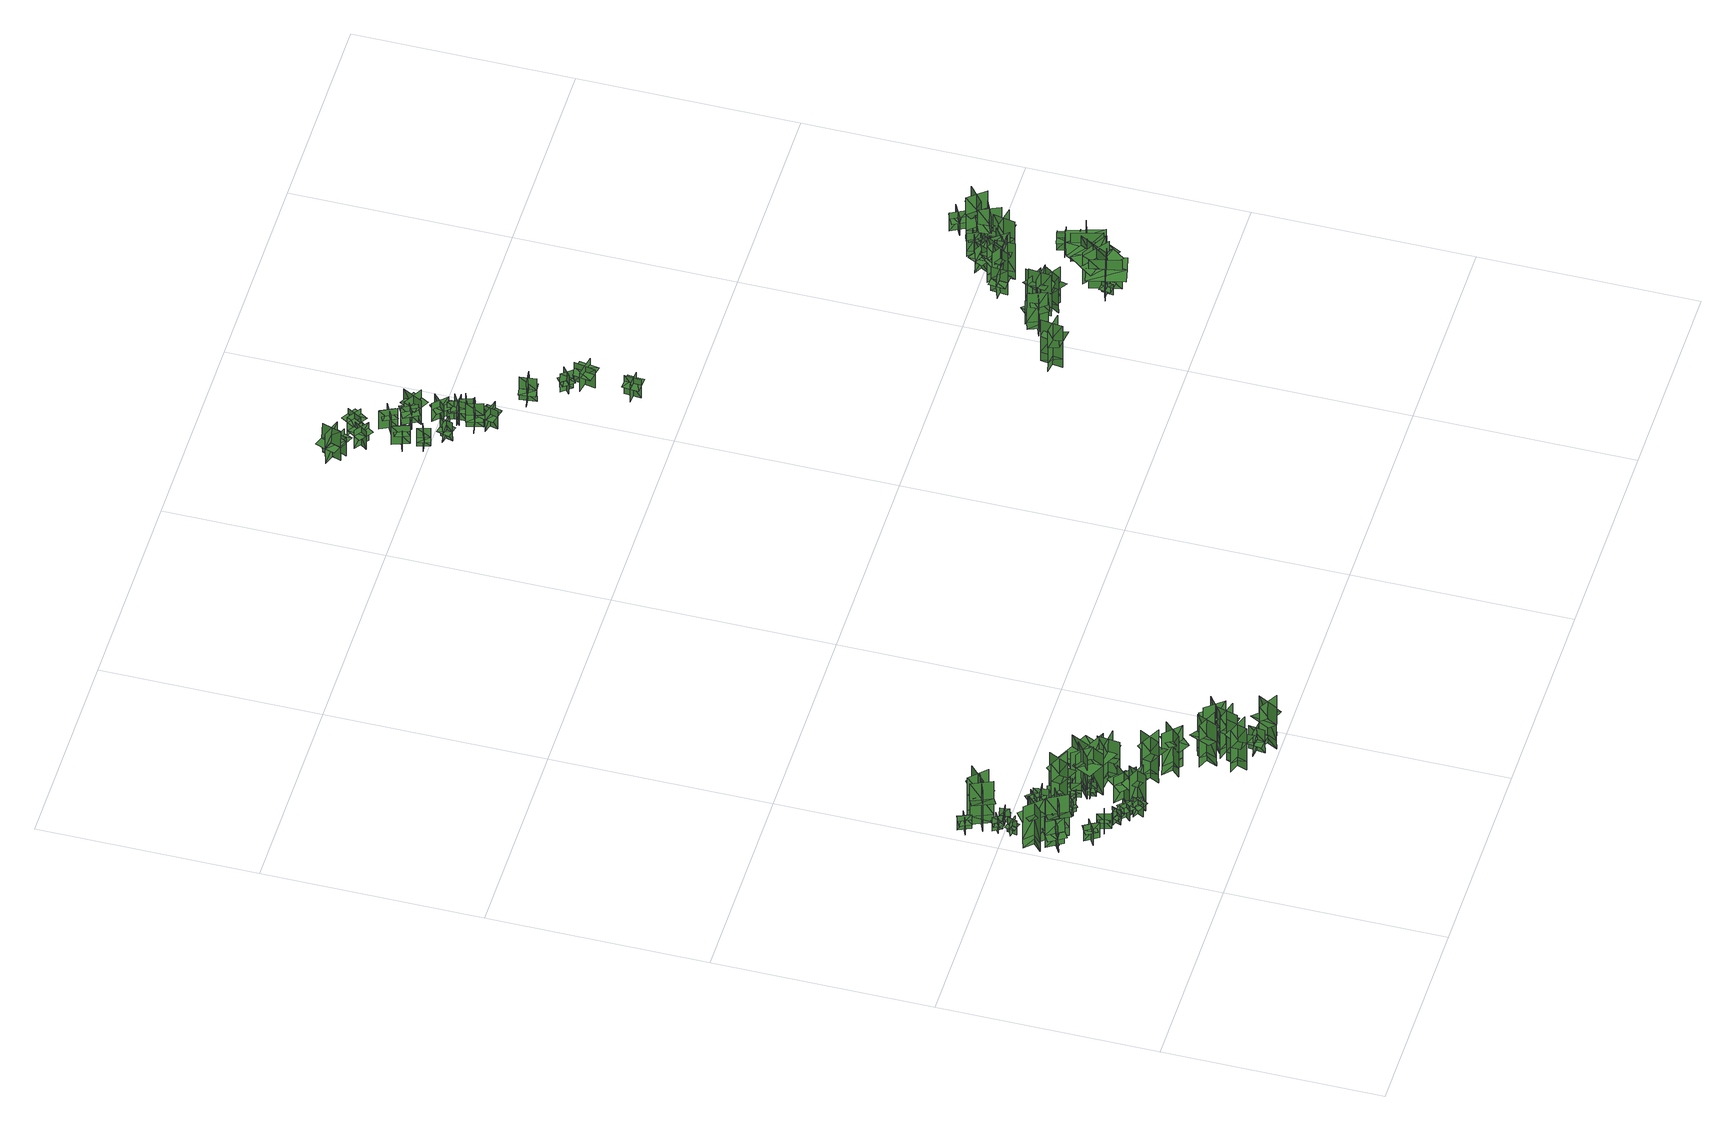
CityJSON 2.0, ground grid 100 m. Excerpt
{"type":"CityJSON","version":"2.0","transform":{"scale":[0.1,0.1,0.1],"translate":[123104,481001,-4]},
"CityObjects":{
"tree1":{"type":"SolitaryVegetationObject","geometry":[{"type":"MultiSurface","lod":"1","boundaries":[[[0,1,2]],[[0,2,3]],[[4,5,6]],[[4,6,7]],[[8,9,5]],[[8,5,4]],[[10,11,1]],[[10,1,0]],[[0,1,12]],[[0,12,13]],[[0,14,15]],[[0,15,1]]]}]},
"tree2":{"type":"SolitaryVegetationObject","geometry":[{"type":"MultiSurface","lod":"1","boundaries":[[[16,17,18]],[[16,18,19]],[[20,21,22]],[[20,22,23]],[[24,25,21]],[[24,21,20]],[[26,27,17]],[[26,17,16]],[[28,29,30]],[[28,30,31]],[[32,33,34]],[[32,34,35]]]}]},
"tree3":{"type":"SolitaryVegetationObject","geometry":[{"type":"MultiSurface","lod":"1","boundaries":[[[36,37,38]],[[36,38,39]],[[40,41,42]],[[40,42,43]],[[44,45,41]],[[44,41,40]],[[46,47,37]],[[46,37,36]],[[48,49,50]],[[48,50,51]],[[52,53,54]],[[52,54,55]]]}]},
"tree4":{"type":"SolitaryVegetationObject","geometry":[{"type":"MultiSurface","lod":"1","boundaries":[[[56,57,58]],[[56,58,59]],[[60,61,62]],[[60,62,63]],[[64,65,66]],[[64,66,67]],[[64,67,68]],[[64,68,69]]]}]},
"tree5":{"type":"SolitaryVegetationObject","geometry":[{"type":"MultiSurface","lod":"1","boundaries":[[[70,71,72]],[[70,72,73]],[[74,75,76]],[[74,76,77]],[[78,79,75]],[[78,75,74]],[[80,81,71]],[[80,71,70]],[[70,71,82]],[[70,82,83]],[[70,84,85]],[[70,85,71]]]}]},
"tree6":{"type":"SolitaryVegetationObject","geometry":[{"type":"MultiSurface","lod":"1","boundaries":[[[86,87,88]],[[86,88,89]],[[90,91,92]],[[90,92,93]],[[94,95,91]],[[94,91,90]],[[96,97,87]],[[96,87,86]],[[86,87,98]],[[86,98,99]],[[86,100,101]],[[86,101,87]]]}]},
"tree7":{"type":"SolitaryVegetationObject","geometry":[{"type":"MultiSurface","lod":"1","boundaries":[[[102,103,104]],[[102,104,105]],[[106,107,108]],[[106,108,109]],[[110,111,112]],[[110,112,113]],[[110,113,114]],[[110,114,115]]]}]},
"tree8":{"type":"SolitaryVegetationObject","geometry":[{"type":"MultiSurface","lod":"1","boundaries":[[[116,117,118]],[[116,118,119]],[[120,121,122]],[[120,122,123]],[[124,125,126]],[[124,126,127]],[[124,125,128]],[[124,128,129]]]}]},
"tree9":{"type":"SolitaryVegetationObject","geometry":[{"type":"MultiSurface","lod":"1","boundaries":[[[130,131,132]],[[130,132,133]],[[134,135,136]],[[134,136,137]],[[138,139,135]],[[138,135,134]],[[140,141,131]],[[140,131,130]],[[142,143,144]],[[142,144,145]],[[146,147,148]],[[146,148,149]]]}]},
"tree10":{"type":"SolitaryVegetationObject","geometry":[{"type":"MultiSurface","lod":"1","boundaries":[[[150,151,152]],[[150,152,153]],[[154,155,156]],[[154,156,157]],[[158,159,155]],[[158,155,154]],[[160,161,151]],[[160,151,150]],[[150,151,162]],[[150,162,163]],[[150,164,165]],[[150,165,151]]]}]},
"tree11":{"type":"SolitaryVegetationObject","geometry":[{"type":"MultiSurface","lod":"1","boundaries":[[[166,167,168]],[[166,168,169]],[[170,171,172]],[[170,172,173]],[[174,175,171]],[[174,171,170]],[[176,177,167]],[[176,167,166]],[[166,167,178]],[[166,178,179]],[[166,180,181]],[[166,181,167]]]}]},
"tree12":{"type":"SolitaryVegetationObject","geometry":[{"type":"MultiSurface","lod":"1","boundaries":[[[182,183,184]],[[182,184,185]],[[186,187,188]],[[186,188,189]],[[190,191,187]],[[190,187,186]],[[192,193,183]],[[192,183,182]],[[182,183,194]],[[182,194,195]],[[182,196,197]],[[182,197,183]]]}]},
"tree13":{"type":"SolitaryVegetationObject","geometry":[{"type":"MultiSurface","lod":"1","boundaries":[[[198,199,200]],[[198,200,201]],[[202,203,204]],[[202,204,205]],[[206,207,208]],[[206,208,209]],[[206,209,210]],[[206,210,211]]]}]},
"tree14":{"type":"SolitaryVegetationObject","geometry":[{"type":"MultiSurface","lod":"1","boundaries":[[[212,213,214]],[[212,214,215]],[[216,217,218]],[[216,218,219]],[[220,221,217]],[[220,217,216]],[[222,223,213]],[[222,213,212]],[[224,225,226]],[[224,226,227]],[[228,229,230]],[[228,230,231]]]}]},
"tree15":{"type":"SolitaryVegetationObject","geometry":[{"type":"MultiSurface","lod":"1","boundaries":[[[232,233,234]],[[232,234,235]],[[236,237,238]],[[236,238,239]],[[240,241,242]],[[240,242,243]],[[240,243,244]],[[240,244,245]]]}]},
"tree16":{"type":"SolitaryVegetationObject","geometry":[{"type":"MultiSurface","lod":"1","boundaries":[[[246,247,248]],[[246,248,249]],[[250,251,252]],[[250,252,253]],[[254,255,251]],[[254,251,250]],[[256,257,247]],[[256,247,246]],[[246,247,258]],[[246,258,259]],[[246,260,261]],[[246,261,247]]]}]},
"tree17":{"type":"SolitaryVegetationObject","geometry":[{"type":"MultiSurface","lod":"1","boundaries":[[[262,263,264]],[[262,264,265]],[[266,267,268]],[[266,268,269]],[[270,271,272]],[[270,272,273]],[[270,273,274]],[[270,274,275]]]}]},
"tree18":{"type":"SolitaryVegetationObject","geometry":[{"type":"MultiSurface","lod":"1","boundaries":[[[276,277,278]],[[276,278,279]],[[280,281,282]],[[280,282,283]],[[284,285,281]],[[284,281,280]],[[286,287,277]],[[286,277,276]],[[288,289,290]],[[288,290,291]],[[292,293,294]],[[292,294,295]]]}]},
"tree19":{"type":"SolitaryVegetationObject","geometry":[{"type":"MultiSurface","lod":"1","boundaries":[[[296,297,298]],[[296,298,299]],[[300,301,302]],[[300,302,303]],[[304,305,306]],[[304,306,307]],[[304,307,308]],[[304,308,309]]]}]},
"tree20":{"type":"SolitaryVegetationObject","geometry":[{"type":"MultiSurface","lod":"1","boundaries":[[[310,311,312]],[[310,312,313]],[[314,315,316]],[[314,316,317]],[[318,319,315]],[[318,315,314]],[[320,321,311]],[[320,311,310]],[[322,323,324]],[[322,324,325]],[[326,327,328]],[[326,328,329]]]}]},
"tree21":{"type":"SolitaryVegetationObject","geometry":[{"type":"MultiSurface","lod":"1","boundaries":[[[330,331,332]],[[330,332,333]],[[334,335,336]],[[334,336,337]],[[338,339,340]],[[338,340,341]],[[338,341,342]],[[338,342,343]]]}]},
"tree22":{"type":"SolitaryVegetationObject","geometry":[{"type":"MultiSurface","lod":"1","boundaries":[[[344,345,346]],[[344,346,347]],[[348,349,350]],[[348,350,351]],[[352,353,349]],[[352,349,348]],[[354,355,345]],[[354,345,344]],[[356,357,358]],[[356,358,359]],[[360,361,362]],[[360,362,363]]]}]},
"tree23":{"type":"SolitaryVegetationObject","geometry":[{"type":"MultiSurface","lod":"1","boundaries":[[[364,365,366]],[[364,366,367]],[[368,369,370]],[[368,370,371]],[[372,373,374]],[[372,374,375]],[[372,375,376]],[[372,376,377]]]}]},
"tree24":{"type":"SolitaryVegetationObject","geometry":[{"type":"MultiSurface","lod":"1","boundaries":[[[378,379,380]],[[378,380,381]],[[382,383,384]],[[382,384,385]],[[386,387,383]],[[386,383,382]],[[388,389,379]],[[388,379,378]],[[378,379,390]],[[378,390,391]],[[378,392,393]],[[378,393,379]]]}]},
"tree25":{"type":"SolitaryVegetationObject","geometry":[{"type":"MultiSurface","lod":"1","boundaries":[[[394,395,396]],[[394,396,397]],[[398,399,400]],[[398,400,401]],[[402,403,399]],[[402,399,398]],[[404,405,395]],[[404,395,394]],[[394,395,406]],[[394,406,407]],[[394,408,409]],[[394,409,395]]]}]},
"tree26":{"type":"SolitaryVegetationObject","geometry":[{"type":"MultiSurface","lod":"1","boundaries":[[[410,411,412]],[[410,412,413]],[[414,415,416]],[[414,416,417]],[[418,419,415]],[[418,415,414]],[[420,421,411]],[[420,411,410]],[[422,423,424]],[[422,424,425]],[[426,427,428]],[[426,428,429]]]}]},
"tree27":{"type":"SolitaryVegetationObject","geometry":[{"type":"MultiSurface","lod":"1","boundaries":[[[430,431,432]],[[430,432,433]],[[434,435,436]],[[434,436,437]],[[438,439,440]],[[438,440,441]],[[438,441,442]],[[438,442,443]]]}]},
"tree28":{"type":"SolitaryVegetationObject","geometry":[{"type":"MultiSurface","lod":"1","boundaries":[[[444,445,446]],[[444,446,447]],[[448,449,450]],[[448,450,451]],[[452,453,454]],[[452,454,455]],[[452,455,456]],[[452,456,457]]]}]},
"tree29":{"type":"SolitaryVegetationObject","geometry":[{"type":"MultiSurface","lod":"1","boundaries":[[[458,459,460]],[[458,460,461]],[[462,463,464]],[[462,464,465]],[[466,467,468]],[[466,468,469]],[[466,469,470]],[[466,470,471]]]}]},
"tree30":{"type":"SolitaryVegetationObject","geometry":[{"type":"MultiSurface","lod":"1","boundaries":[[[472,473,474]],[[472,474,475]],[[476,477,478]],[[476,478,479]],[[480,481,482]],[[480,482,483]],[[480,483,484]],[[480,484,485]]]}]},
"tree31":{"type":"SolitaryVegetationObject","geometry":[{"type":"MultiSurface","lod":"1","boundaries":[[[486,487,488]],[[486,488,489]],[[490,491,492]],[[490,492,493]],[[494,495,496]],[[494,496,497]],[[494,497,498]],[[494,498,499]]]}]},
"tree32":{"type":"SolitaryVegetationObject","geometry":[{"type":"MultiSurface","lod":"1","boundaries":[[[500,501,502]],[[500,502,503]],[[504,505,506]],[[504,506,507]],[[508,509,505]],[[508,505,504]],[[510,511,501]],[[510,501,500]],[[512,513,514]],[[512,514,515]],[[516,517,518]],[[516,518,519]]]}]},
"tree33":{"type":"SolitaryVegetationObject","geometry":[{"type":"MultiSurface","lod":"1","boundaries":[[[520,521,522]],[[520,522,523]],[[524,525,526]],[[524,526,527]],[[528,529,525]],[[528,525,524]],[[530,531,521]],[[530,521,520]],[[532,533,534]],[[532,534,535]],[[536,537,538]],[[536,538,539]]]}]},
"tree34":{"type":"SolitaryVegetationObject","geometry":[{"type":"MultiSurface","lod":"1","boundaries":[[[540,541,542]],[[540,542,543]],[[544,545,546]],[[544,546,547]],[[548,549,545]],[[548,545,544]],[[550,551,541]],[[550,541,540]],[[552,553,554]],[[552,554,555]],[[556,557,558]],[[556,558,559]]]}]},
"tree35":{"type":"SolitaryVegetationObject","geometry":[{"type":"MultiSurface","lod":"1","boundaries":[[[560,561,562]],[[560,562,563]],[[564,565,566]],[[564,566,567]],[[568,569,565]],[[568,565,564]],[[570,571,561]],[[570,561,560]],[[572,573,574]],[[572,574,575]],[[576,577,578]],[[576,578,579]]]}]},
"tree36":{"type":"SolitaryVegetationObject","geometry":[{"type":"MultiSurface","lod":"1","boundaries":[[[580,581,582]],[[580,582,583]],[[584,585,586]],[[584,586,587]],[[588,589,585]],[[588,585,584]],[[590,591,581]],[[590,581,580]],[[592,593,594]],[[592,594,595]],[[596,597,598]],[[596,598,599]]]}]},
"tree37":{"type":"SolitaryVegetationObject","geometry":[{"type":"MultiSurface","lod":"1","boundaries":[[[600,601,602]],[[600,602,603]],[[604,605,606]],[[604,606,607]],[[608,609,605]],[[608,605,604]],[[610,611,601]],[[610,601,600]],[[612,613,614]],[[612,614,615]],[[616,617,618]],[[616,618,619]]]}]},
"tree38":{"type":"SolitaryVegetationObject","geometry":[{"type":"MultiSurface","lod":"1","boundaries":[[[620,621,622]],[[620,622,623]],[[624,625,626]],[[624,626,627]],[[628,629,625]],[[628,625,624]],[[630,631,621]],[[630,621,620]],[[620,621,632]],[[620,632,633]],[[620,634,635]],[[620,635,621]]]}]},
"tree39":{"type":"SolitaryVegetationObject","geometry":[{"type":"MultiSurface","lod":"1","boundaries":[[[636,637,638]],[[636,638,639]],[[640,641,642]],[[640,642,643]],[[644,645,641]],[[644,641,640]],[[646,647,637]],[[646,637,636]],[[648,649,650]],[[648,650,651]],[[652,653,654]],[[652,654,655]]]}]},
"tree40":{"type":"SolitaryVegetationObject","geometry":[{"type":"MultiSurface","lod":"1","boundaries":[[[656,657,658]],[[656,658,659]],[[660,661,662]],[[660,662,663]],[[664,665,661]],[[664,661,660]],[[666,667,657]],[[666,657,656]],[[668,669,670]],[[668,670,671]],[[672,673,674]],[[672,674,675]]]}]},
"tree41":{"type":"SolitaryVegetationObject","geometry":[{"type":"MultiSurface","lod":"1","boundaries":[[[676,677,678]],[[676,678,679]],[[680,681,682]],[[680,682,683]],[[684,685,681]],[[684,681,680]],[[686,687,677]],[[686,677,676]],[[676,677,688]],[[676,688,689]],[[676,690,691]],[[676,691,677]]]}]},
"tree42":{"type":"SolitaryVegetationObject","geometry":[{"type":"MultiSurface","lod":"1","boundaries":[[[692,693,694]],[[692,694,695]],[[696,697,698]],[[696,698,699]],[[700,701,702]],[[700,702,703]],[[700,703,704]],[[700,704,705]]]}]},
"tree43":{"type":"SolitaryVegetationObject","geometry":[{"type":"MultiSurface","lod":"1","boundaries":[[[706,707,708]],[[706,708,709]],[[710,711,712]],[[710,712,713]],[[714,715,711]],[[714,711,710]],[[716,717,707]],[[716,707,706]],[[706,707,718]],[[706,718,719]],[[706,720,721]],[[706,721,707]]]}]},
"tree44":{"type":"SolitaryVegetationObject","geometry":[{"type":"MultiSurface","lod":"1","boundaries":[[[722,723,724]],[[722,724,725]],[[726,727,728]],[[726,728,729]],[[730,731,732]],[[730,732,733]],[[730,733,734]],[[730,734,735]]]}]},
"tree45":{"type":"SolitaryVegetationObject","geometry":[{"type":"MultiSurface","lod":"1","boundaries":[[[736,737,738]],[[736,738,739]],[[740,741,742]],[[740,742,743]],[[744,745,746]],[[744,746,747]],[[744,747,748]],[[744,748,749]]]}]},
"tree46":{"type":"SolitaryVegetationObject","geometry":[{"type":"MultiSurface","lod":"1","boundaries":[[[750,751,752]],[[750,752,753]],[[754,755,756]],[[754,756,757]],[[758,759,755]],[[758,755,754]],[[760,761,751]],[[760,751,750]],[[750,751,762]],[[750,762,763]],[[750,764,765]],[[750,765,751]]]}]},
"tree47":{"type":"SolitaryVegetationObject","geometry":[{"type":"MultiSurface","lod":"1","boundaries":[[[766,767,768]],[[766,768,769]],[[770,771,772]],[[770,772,773]],[[774,775,776]],[[774,776,777]],[[774,777,778]],[[774,778,779]]]}]},
"tree48":{"type":"SolitaryVegetationObject","geometry":[{"type":"MultiSurface","lod":"1","boundaries":[[[780,781,782]],[[780,782,783]],[[784,785,786]],[[784,786,787]],[[788,789,785]],[[788,785,784]],[[790,791,781]],[[790,781,780]],[[780,781,792]],[[780,792,793]],[[780,794,795]],[[780,795,781]]]}]},
"tree49":{"type":"SolitaryVegetationObject","geometry":[{"type":"MultiSurface","lod":"1","boundaries":[[[796,797,798]],[[796,798,799]],[[800,801,802]],[[800,802,803]],[[804,805,806]],[[804,806,807]],[[804,807,808]],[[804,808,809]]]}]},
"tree50":{"type":"SolitaryVegetationObject","geometry":[{"type":"MultiSurface","lod":"1","boundaries":[[[810,811,812]],[[810,812,813]],[[814,815,816]],[[814,816,817]],[[818,819,820]],[[818,820,821]],[[818,819,822]],[[818,822,823]]]}]},
"tree51":{"type":"SolitaryVegetationObject","geometry":[{"type":"MultiSurface","lod":"1","boundaries":[[[824,825,826]],[[824,826,827]],[[828,829,830]],[[828,830,831]],[[832,833,834]],[[832,834,835]],[[832,835,836]],[[832,836,837]]]}]},
"tree52":{"type":"SolitaryVegetationObject","geometry":[{"type":"MultiSurface","lod":"1","boundaries":[[[838,839,840]],[[838,840,841]],[[842,843,844]],[[842,844,845]],[[846,847,848]],[[846,848,849]],[[846,849,850]],[[846,850,851]]]}]},
"tree53":{"type":"SolitaryVegetationObject","geometry":[{"type":"MultiSurface","lod":"1","boundaries":[[[852,853,854]],[[852,854,855]],[[856,857,858]],[[856,858,859]],[[860,861,862]],[[860,862,863]],[[860,863,864]],[[860,864,865]]]}]},
"tree54":{"type":"SolitaryVegetationObject","geometry":[{"type":"MultiSurface","lod":"1","boundaries":[[[866,867,868]],[[866,868,869]],[[870,871,872]],[[870,872,873]],[[874,875,876]],[[874,876,877]],[[874,875,878]],[[874,878,879]]]}]},
"tree55":{"type":"SolitaryVegetationObject","geometry":[{"type":"MultiSurface","lod":"1","boundaries":[[[880,881,882]],[[880,882,883]],[[884,885,886]],[[884,886,887]],[[888,889,885]],[[888,885,884]],[[890,891,881]],[[890,881,880]],[[880,881,892]],[[880,892,893]],[[880,894,895]],[[880,895,881]]]}]},
"tree56":{"type":"SolitaryVegetationObject","geometry":[{"type":"MultiSurface","lod":"1","boundaries":[[[896,897,898]],[[896,898,899]],[[900,901,902]],[[900,902,903]],[[904,905,906]],[[904,906,907]],[[904,907,908]],[[904,908,909]]]}]},
"tree57":{"type":"SolitaryVegetationObject","geometry":[{"type":"MultiSurface","lod":"1","boundaries":[[[910,911,912]],[[910,912,913]],[[914,915,916]],[[914,916,917]],[[918,919,915]],[[918,915,914]],[[920,921,911]],[[920,911,910]],[[910,911,922]],[[910,922,923]],[[910,924,925]],[[910,925,911]]]}]},
"tree58":{"type":"SolitaryVegetationObject","geometry":[{"type":"MultiSurface","lod":"1","boundaries":[[[926,927,928]],[[926,928,929]],[[930,931,932]],[[930,932,933]],[[934,935,936]],[[934,936,937]],[[934,937,938]],[[934,938,939]]]}]},
"tree59":{"type":"SolitaryVegetationObject","geometry":[{"type":"MultiSurface","lod":"1","boundaries":[[[940,941,942]],[[940,942,943]],[[944,945,946]],[[944,946,947]],[[948,949,945]],[[948,945,944]],[[950,951,941]],[[950,941,940]],[[940,941,952]],[[940,952,953]],[[940,954,955]],[[940,955,941]]]}]},
"tree60":{"type":"SolitaryVegetationObject","geometry":[{"type":"MultiSurface","lod":"1","boundaries":[[[956,957,958]],[[956,958,959]],[[960,961,962]],[[960,962,963]],[[964,965,966]],[[964,966,967]],[[964,967,968]],[[964,968,969]]]}]},
"tree61":{"type":"SolitaryVegetationObject","geometry":[{"type":"MultiSurface","lod":"1","boundaries":[[[970,971,972]],[[970,972,973]],[[974,975,976]],[[974,976,977]],[[978,979,975]],[[978,975,974]],[[980,981,971]],[[980,971,970]],[[982,983,984]],[[982,984,985]],[[986,987,988]],[[986,988,989]]]}]},
"tree62":{"type":"SolitaryVegetationObject","geometry":[{"type":"MultiSurface","lod":"1","boundaries":[[[990,991,992]],[[990,992,993]],[[994,995,996]],[[994,996,997]],[[998,999,995]],[[998,995,994]],[[1000,1001,991]],[[1000,991,990]],[[1002,1003,1004]],[[1002,1004,1005]],[[1006,1007,1008]],[[1006,1008,1009]]]}]},
"tree63":{"type":"SolitaryVegetationObject","geometry":[{"type":"MultiSurface","lod":"1","boundaries":[[[1010,1011,1012]],[[1010,1012,1013]],[[1014,1015,1016]],[[1014,1016,1017]],[[1018,1019,1015]],[[1018,1015,1014]],[[1020,1021,1011]],[[1020,1011,1010]],[[1010,1011,1022]],[[1010,1022,1023]],[[1010,1024,1025]],[[1010,1025,1011]]]}]},
"tree64":{"type":"SolitaryVegetationObject","geometry":[{"type":"MultiSurface","lod":"1","boundaries":[[[1026,1027,1028]],[[1026,1028,1029]],[[1030,1031,1032]],[[1030,1032,1033]],[[1034,1035,1031]],[[1034,1031,1030]],[[1036,1037,1027]],[[1036,1027,1026]],[[1038,1039,1040]],[[1038,1040,1041]],[[1042,1043,1044]],[[1042,1044,1045]]]}]},
"tree65":{"type":"SolitaryVegetationObject","geometry":[{"type":"MultiSurface","lod":"1","boundaries":[[[1046,1047,1048]],[[1046,1048,1049]],[[1050,1051,1052]],[[1050,1052,1053]],[[1054,1055,1051]],[[1054,1051,1050]],[[1056,1057,1047]],[[1056,1047,1046]],[[1058,1059,1060]],[[1058,1060,1061]],[[1062,1063,1064]],[[1062,1064,1065]]]}]},
"tree66":{"type":"SolitaryVegetationObject","geometry":[{"type":"MultiSurface","lod":"1","boundaries":[[[1066,1067,1068]],[[1066,1068,1069]],[[1070,1071,1072]],[[1070,1072,1073]],[[1074,1075,1071]],[[1074,1071,1070]],[[1076,1077,1067]],[[1076,1067,1066]],[[1078,1079,1080]],[[1078,1080,1081]],[[1082,1083,1084]],[[1082,1084,1085]]]}]},
"tree67":{"type":"SolitaryVegetationObject","geometry":[{"type":"MultiSurface","lod":"1","boundaries":[[[1086,1087,1088]],[[1086,1088,1089]],[[1090,1091,1092]],[[1090,1092,1093]],[[1094,1095,1096]],[[1094,1096,1097]],[[1094,1097,1098]],[[1094,1098,1099]]]}]},
"tree68":{"type":"SolitaryVegetationObject","geometry":[{"type":"MultiSurface","lod":"1","boundaries":[[[1100,1101,1102]],[[1100,1102,1103]],[[1104,1105,1106]],[[1104,1106,1107]],[[1108,1109,1105]],[[1108,1105,1104]],[[1110,1111,1101]],[[1110,1101,1100]],[[1100,1101,1112]],[[1100,1112,1113]],[[1100,1114,1115]],[[1100,1115,1101]]]}]},
"tree69":{"type":"SolitaryVegetationObject","geometry":[{"type":"MultiSurface","lod":"1","boundaries":[[[1116,1117,1118]],[[1116,1118,1119]],[[1120,1121,1122]],[[1120,1122,1123]],[[1124,1125,1126]],[[1124,1126,1127]],[[1124,1127,1128]],[[1124,1128,1129]]]}]},
"tree70":{"type":"SolitaryVegetationObject","geometry":[{"type":"MultiSurface","lod":"1","boundaries":[[[1130,1131,1132]],[[1130,1132,1133]],[[1134,1135,1136]],[[1134,1136,1137]],[[1138,1139,1135]],[[1138,1135,1134]],[[1140,1141,1131]],[[1140,1131,1130]],[[1142,1143,1144]],[[1142,1144,1145]],[[1146,1147,1148]],[[1146,1148,1149]]]}]},
"tree71":{"type":"SolitaryVegetationObject","geometry":[{"type":"MultiSurface","lod":"1","boundaries":[[[1150,1151,1152]],[[1150,1152,1153]],[[1154,1155,1156]],[[1154,1156,1157]],[[1158,1159,1155]],[[1158,1155,1154]],[[1160,1161,1151]],[[1160,1151,1150]],[[1162,1163,1164]],[[1162,1164,1165]],[[1166,1167,1168]],[[1166,1168,1169]]]}]},
"tree72":{"type":"SolitaryVegetationObject","geometry":[{"type":"MultiSurface","lod":"1","boundaries":[[[1170,1171,1172]],[[1170,1172,1173]],[[1174,1175,1176]],[[1174,1176,1177]],[[1178,1179,1180]],[[1178,1180,1181]],[[1178,1181,1182]],[[1178,1182,1183]]]}]},
"tree73":{"type":"SolitaryVegetationObject","geometry":[{"type":"MultiSurface","lod":"1","boundaries":[[[1184,1185,1186]],[[1184,1186,1187]],[[1188,1189,1190]],[[1188,1190,1191]],[[1192,1193,1189]],[[1192,1189,1188]],[[1194,1195,1185]],[[1194,1185,1184]],[[1196,1197,1198]],[[1196,1198,1199]],[[1200,1201,1202]],[[1200,1202,1203]]]}]},
"tree74":{"type":"SolitaryVegetationObject","geometry":[{"type":"MultiSurface","lod":"1","boundaries":[[[1204,1205,1206]],[[1204,1206,1207]],[[1208,1209,1210]],[[1208,1210,1211]],[[1212,1213,1214]],[[1212,1214,1215]],[[1212,1215,1216]],[[1212,1216,1217]]]}]},
"tree75":{"type":"SolitaryVegetationObject","geometry":[{"type":"MultiSurface","lod":"1","boundaries":[[[1218,1219,1220]],[[1218,1220,1221]],[[1222,1223,1224]],[[1222,1224,1225]],[[1226,1227,1223]],[[1226,1223,1222]],[[1228,1229,1219]],[[1228,1219,1218]],[[1230,1231,1232]],[[1230,1232,1233]],[[1234,1235,1236]],[[1234,1236,1237]]]}]},
"tree76":{"type":"SolitaryVegetationObject","geometry":[{"type":"MultiSurface","lod":"1","boundaries":[[[1238,1239,1240]],[[1238,1240,1241]],[[1242,1243,1244]],[[1242,1244,1245]],[[1246,1247,1243]],[[1246,1243,1242]],[[1248,1249,1239]],[[1248,1239,1238]],[[1238,1239,1250]],[[1238,1250,1251]],[[1238,1252,1253]],[[1238,1253,1239]]]}]},
"tree77":{"type":"SolitaryVegetationObject","geometry":[{"type":"MultiSurface","lod":"1","boundaries":[[[1254,1255,1256]],[[1254,1256,1257]],[[1258,1259,1260]],[[1258,1260,1261]],[[1262,1263,1264]],[[1262,1264,1265]],[[1262,1265,1266]],[[1262,1266,1267]]]}]},
"tree78":{"type":"SolitaryVegetationObject","geometry":[{"type":"MultiSurface","lod":"1","boundaries":[[[1268,1269,1270]],[[1268,1270,1271]],[[1272,1273,1274]],[[1272,1274,1275]],[[1276,1277,1273]],[[1276,1273,1272]],[[1278,1279,1269]],[[1278,1269,1268]],[[1280,1281,1282]],[[1280,1282,1283]],[[1284,1285,1286]],[[1284,1286,1287]]]}]},
"tree79":{"type":"SolitaryVegetationObject","geometry":[{"type":"MultiSurface","lod":"1","boundaries":[[[1288,1289,1290]],[[1288,1290,1291]],[[1292,1293,1294]],[[1292,1294,1295]],[[1296,1297,1298]],[[1296,1298,1299]],[[1296,1299,1300]],[[1296,1300,1301]]]}]},
"tree80":{"type":"SolitaryVegetationObject","geometry":[{"type":"MultiSurface","lod":"1","boundaries":[[[1302,1303,1304]],[[1302,1304,1305]],[[1306,1307,1308]],[[1306,1308,1309]],[[1310,1311,1307]],[[1310,1307,1306]],[[1312,1313,1303]],[[1312,1303,1302]],[[1302,1303,1314]],[[1302,1314,1315]],[[1302,1316,1317]],[[1302,1317,1303]]]}]},
"tree81":{"type":"SolitaryVegetationObject","geometry":[{"type":"MultiSurface","lod":"1","boundaries":[[[1318,1319,1320]],[[1318,1320,1321]],[[1322,1323,1324]],[[1322,1324,1325]],[[1326,1327,1323]],[[1326,1323,1322]],[[1328,1329,1319]],[[1328,1319,1318]],[[1330,1331,1332]],[[1330,1332,1333]],[[1334,1335,1336]],[[1334,1336,1337]]]}]},
"tree82":{"type":"SolitaryVegetationObject","geometry":[{"type":"MultiSurface","lod":"1","boundaries":[[[1338,1339,1340]],[[1338,1340,1341]],[[1342,1343,1344]],[[1342,1344,1345]],[[1346,1347,1348]],[[1346,1348,1349]],[[1346,1349,1350]],[[1346,1350,1351]]]}]},
"tree83":{"type":"SolitaryVegetationObject","geometry":[{"type":"MultiSurface","lod":"1","boundaries":[[[1352,1353,1354]],[[1352,1354,1355]],[[1356,1357,1358]],[[1356,1358,1359]],[[1360,1361,1357]],[[1360,1357,1356]],[[1362,1363,1353]],[[1362,1353,1352]],[[1364,1365,1366]],[[1364,1366,1367]],[[1368,1369,1370]],[[1368,1370,1371]]]}]},
"tree84":{"type":"SolitaryVegetationObject","geometry":[{"type":"MultiSurface","lod":"1","boundaries":[[[1372,1373,1374]],[[1372,1374,1375]],[[1376,1377,1378]],[[1376,1378,1379]],[[1380,1381,1377]],[[1380,1377,1376]],[[1382,1383,1373]],[[1382,1373,1372]],[[1384,1385,1386]],[[1384,1386,1387]],[[1388,1389,1390]],[[1388,1390,1391]]]}]},
"tree85":{"type":"SolitaryVegetationObject","geometry":[{"type":"MultiSurface","lod":"1","boundaries":[[[1392,1393,1394]],[[1392,1394,1395]],[[1396,1397,1398]],[[1396,1398,1399]],[[1400,1401,1397]],[[1400,1397,1396]],[[1402,1403,1393]],[[1402,1393,1392]],[[1404,1405,1406]],[[1404,1406,1407]],[[1408,1409,1410]],[[1408,1410,1411]]]}]},
"tree86":{"type":"SolitaryVegetationObject","geometry":[{"type":"MultiSurface","lod":"1","boundaries":[[[1412,1413,1414]],[[1412,1414,1415]],[[1416,1417,1418]],[[1416,1418,1419]],[[1420,1421,1417]],[[1420,1417,1416]],[[1422,1423,1413]],[[1422,1413,1412]],[[1424,1425,1426]],[[1424,1426,1427]],[[1428,1429,1430]],[[1428,1430,1431]]]}]},
"tree87":{"type":"SolitaryVegetationObject","geometry":[{"type":"MultiSurface","lod":"1","boundaries":[[[1432,1433,1434]],[[1432,1434,1435]],[[1436,1437,1438]],[[1436,1438,1439]],[[1440,1441,1442]],[[1440,1442,1443]],[[1440,1443,1444]],[[1440,1444,1445]]]}]}
},
"vertices":[
[36,746,95],[108,790,95],[85,828,96],[13,784,96],[48,804,95],[92,731,95],[97,734,173],[52,806,173],[52,806,18],[97,734,18],[37,743,18],[110,788,18],[108,790,173],[36,746,173],[58,710,96],[130,754,96],
[22,897,72],[94,822,72],[93,821,267],[21,896,267],[21,819,72],[95,891,72],[94,891,267],[20,819,267],[20,819,21],[94,891,21],[21,896,21],[93,821,21],[22,896,167],[94,822,167],[132,858,186],[59,933,186],[84,832,198],[29,887,198],[1,860,208],[56,804,208],
[146,725,71],[99,817,71],[100,818,266],[148,726,266],[171,799,72],[78,752,72],[79,751,266],[171,798,266],[171,798,20],[79,751,20],[148,726,20],[100,818,20],[147,725,166],[100,818,166],[53,794,185],[100,701,185],[106,805,197],[142,736,197],[177,754,208],[141,823,208],
[187,650,10],[127,613,10],[127,613,103],[187,650,103],[143,660,10],[143,660,103],[180,600,103],[180,600,10],[143,660,74],[118,644,74],[148,597,74],[172,612,74],[197,628,74],[168,675,74],
[103,988,62],[92,944,62],[115,938,62],[126,982,62],[120,961,62],[76,972,62],[75,969,103],[119,959,103],[119,959,20],[75,969,20],[101,988,20],[90,944,20],[92,944,103],[103,988,103],[80,993,62],[70,949,62],
[114,1044,64],[76,1019,64],[89,999,64],[127,1024,64],[108,1013,64],[84,1051,64],[82,1050,105],[106,1011,105],[106,1011,22],[82,1050,22],[113,1045,22],[75,1021,22],[76,1019,105],[114,1044,105],[102,1063,64],[64,1039,64],
[239,563,18],[223,626,18],[223,626,105],[239,563,105],[263,603,18],[200,586,18],[200,586,105],[263,603,105],[256,601,72],[249,627,72],[204,616,72],[211,589,72],[218,563,72],[263,574,72],
[89,1181,20],[32,1155,20],[32,1155,103],[89,1181,103],[49,1196,20],[76,1139,20],[76,1139,103],[49,1196,103],[89,1183,75],[32,1157,75],[45,1128,75],[102,1154,75],[21,1180,75],[78,1206,75],
[134,1057,72],[93,1152,72],[95,1153,267],[136,1058,267],[163,1130,72],[68,1089,72],[69,1088,267],[164,1129,267],[164,1129,21],[69,1088,21],[136,1058,21],[95,1153,21],[135,1058,167],[94,1153,167],[46,1132,186],[87,1037,186],[100,1140,198],[131,1069,198],[167,1085,208],[136,1156,208],
[299,544,63],[257,561,63],[248,539,63],[291,523,63],[271,531,63],[287,573,63],[285,574,104],[268,532,104],[268,532,21],[285,574,21],[300,546,21],[258,563,21],[257,561,104],[299,544,104],[308,566,63],[265,582,63],
[125,1010,63],[169,1016,63],[166,1039,64],[121,1033,64],[143,1035,63],[149,990,63],[152,991,105],[145,1035,105],[145,1035,22],[152,991,22],[125,1008,22],[170,1014,22],[169,1016,105],[125,1010,105],[128,987,64],[173,993,64],
[193,903,62],[184,858,62],[207,854,62],[217,898,62],[211,877,62],[167,886,62],[166,883,104],[211,874,104],[211,874,21],[166,883,21],[192,903,21],[183,859,21],[184,858,104],[193,903,104],[171,907,62],[162,863,62],
[342,504,21],[299,544,21],[299,544,103],[342,504,103],[341,543,21],[301,500,21],[301,500,103],[341,543,103],[341,543,80],[319,563,80],[279,520,80],[301,500,80],[323,480,80],[363,523,80],
[201,1098,71],[128,1173,71],[130,1174,265],[202,1100,265],[202,1177,71],[128,1105,71],[128,1104,265],[203,1176,265],[203,1176,19],[128,1104,19],[202,1100,19],[130,1174,19],[201,1099,166],[129,1173,166],[91,1137,184],[163,1062,184],[139,1163,196],[194,1108,196],[222,1135,207],[167,1191,207],
[365,504,21],[339,451,21],[339,451,103],[365,504,103],[328,492,21],[380,465,21],[380,465,103],[328,492,103],[328,492,80],[314,465,80],[367,439,80],[380,465,80],[394,492,80],[341,518,80],
[268,775,63],[296,739,63],[314,753,64],[287,789,64],[299,771,63],[263,744,63],[265,742,105],[301,769,105],[301,769,22],[265,742,22],[267,774,22],[294,737,22],[296,739,105],[268,775,105],[250,761,64],[277,725,64],
[247,899,21],[292,937,21],[292,937,103],[247,899,103],[286,895,21],[248,940,21],[248,940,103],[286,895,103],[286,895,80],[308,915,80],[270,959,80],[248,940,80],[225,921,80],[263,876,80],
[352,515,67],[435,478,67],[434,477,238],[351,514,238],[376,451,68],[413,534,68],[412,534,238],[376,451,238],[376,451,22],[412,534,22],[351,514,22],[434,477,22],[352,514,150],[434,477,150],[453,520,167],[370,556,167],[423,482,177],[361,509,177],[347,478,186],[409,451,186],
[270,891,19],[335,900,19],[335,900,107],[270,891,107],[307,863,19],[299,928,19],[299,928,107],[307,863,107],[306,870,74],[333,874,74],[327,920,74],[300,916,74],[273,913,74],[279,867,74],
[396,804,72],[303,849,72],[304,850,266],[397,805,266],[371,878,72],[326,785,72],[326,784,266],[372,877,266],[372,877,20],[326,784,20],[397,805,20],[304,850,20],[396,805,167],[303,850,167],[280,802,185],[373,757,185],[316,844,197],[386,810,197],[403,846,208],[333,879,208],
[462,602,20],[385,514,20],[385,514,175],[462,602,175],[388,597,20],[388,597,175],[475,520,175],[475,520,20],[388,597,126],[356,560,126],[426,499,126],[458,535,126],[490,572,126],[420,633,126],
[331,875,38],[340,842,38],[340,842,103],[330,875,103],[318,852,38],[351,862,38],[351,862,103],[318,852,103],[318,852,21],[351,862,21],[330,875,21],[340,842,21],[330,875,70],[340,842,70],[357,847,76],[347,880,76],[339,846,80],[331,871,80],[319,867,84],[326,842,84],
[346,838,19],[379,789,19],[379,789,101],[346,838,101],[338,800,19],[387,832,19],[387,832,101],[338,800,101],[338,800,78],[354,775,78],[404,808,78],[387,832,78],[371,857,78],[322,824,78],
[374,783,62],[384,739,62],[407,744,63],[397,788,63],[401,767,62],[357,757,62],[357,754,104],[402,764,104],[402,764,21],[357,754,21],[372,783,21],[382,738,21],[384,739,104],[374,783,104],[352,778,63],[362,734,63],
[429,702,64],[384,700,64],[385,676,64],[431,679,64],[409,678,64],[406,724,64],[403,723,105],[406,678,105],[406,678,22],[403,723,22],[429,704,22],[384,701,22],[384,700,105],[429,702,105],[428,725,64],[383,722,64],
[396,790,70],[459,707,70],[457,706,264],[395,789,264],[385,712,70],[468,774,70],[467,775,264],[384,713,264],[384,713,18],[467,775,18],[395,789,18],[457,706,18],[396,789,165],[458,706,165],[500,738,183],[438,821,183],[449,717,195],[402,779,195],[371,756,206],[418,694,206],
[457,820,16],[397,784,16],[397,784,109],[457,820,109],[413,831,16],[413,831,109],[449,771,109],[449,771,16],[413,831,80],[388,816,80],[417,768,80],[442,783,80],[467,798,80],[438,846,80],
[453,802,15],[447,743,15],[447,743,97],[453,802,97],[423,777,15],[481,771,15],[481,771,97],[423,777,97],[423,777,74],[420,748,74],[478,742,74],[481,771,74],[484,801,74],[425,806,74],
[443,734,16],[474,796,16],[474,796,109],[443,734,109],[485,748,16],[485,748,109],[422,779,109],[422,779,16],[485,748,80],[498,774,80],[448,799,80],[435,773,80],[422,747,80],[472,722,80],
[394,766,11],[553,689,11],[553,689,257],[394,766,257],[432,655,11],[509,814,11],[509,814,257],[432,655,257],[432,655,188],[512,616,188],[589,776,188],[509,814,188],[430,853,188],[352,693,188],
[512,742,16],[449,712,16],[449,712,109],[512,742,109],[470,757,16],[470,757,109],[500,694,109],[500,694,16],[470,757,79],[444,745,79],[468,694,79],[494,707,79],[520,719,79],[496,770,79],
[514,605,67],[525,708,67],[527,708,262],[516,605,262],[575,654,67],[472,665,67],[472,664,262],[575,653,262],[575,653,15],[472,664,15],[516,605,15],[527,708,15],[515,605,162],[526,708,162],[474,714,181],[463,611,181],[525,694,193],[517,617,193],[556,613,203],[564,690,203],
[629,462,70],[537,511,70],[538,512,264],[630,464,264],[606,537,70],[558,446,70],[559,445,264],[607,537,264],[607,537,18],[559,445,18],[630,464,18],[538,512,18],[629,463,165],[538,512,165],[513,465,184],[605,417,184],[550,505,195],[619,469,195],[638,504,206],[569,540,206],
[689,446,68],[618,371,68],[617,372,263],[688,447,263],[611,444,69],[686,373,69],[687,374,263],[612,445,263],[612,445,17],[687,374,17],[688,447,17],[617,372,17],[689,447,163],[617,372,163],[656,335,182],[727,410,182],[627,382,194],[680,439,194],[652,465,205],[599,409,205],
[810,132,63],[713,167,63],[713,168,258],[811,134,258],[777,203,64],[742,105,64],[743,105,258],[778,203,258],[778,203,12],[743,105,12],[811,134,12],[713,168,12],[810,133,158],[713,168,158],[695,118,177],[793,83,177],[726,163,189],[800,138,189],[813,175,200],[739,200,200],
[727,235,67],[767,331,67],[768,330,261],[728,235,261],[799,265,67],[704,305,67],[703,304,261],[799,264,261],[799,264,15],[703,304,15],[728,235,15],[768,330,15],[728,235,162],[768,331,162],[719,351,180],[679,255,180],[762,317,192],[733,246,192],[769,231,203],[798,302,203],
[807,167,66],[835,267,66],[837,266,260],[809,166,260],[876,205,66],[776,233,66],[776,232,260],[876,204,260],[876,204,14],[776,232,14],[809,166,14],[837,266,14],[808,167,161],[836,266,161],[785,281,179],[758,181,179],[832,253,191],[812,178,191],[850,167,202],[870,242,202],
[860,57,82],[870,132,82],[830,137,82],[821,62,82],[827,98,82],[903,88,82],[903,93,152],[827,102,152],[827,102,12],[903,93,12],[863,56,12],[873,132,12],[870,132,152],[860,57,152],[898,52,82],[908,127,82],
[897,17,65],[947,107,65],[949,107,260],[899,16,260],[973,38,66],[882,88,66],[881,87,260],[972,37,260],[972,37,14],[881,87,14],[899,16,14],[949,107,14],[898,16,160],[948,107,160],[902,132,179],[852,41,179],[941,94,191],[905,26,191],[939,7,201],[976,76,201],
[817,319,66],[881,237,66],[879,236,261],[815,318,261],[807,241,67],[888,305,67],[888,306,261],[806,242,261],[806,242,15],[888,306,15],[815,318,15],[879,236,15],[816,318,161],[880,237,161],[921,269,180],[857,351,180],[871,248,192],[822,309,192],[792,284,203],[840,223,203],
[1458,4400,108],[1546,4370,108],[1562,4416,108],[1474,4446,108],[1516,4430,108],[1485,4341,108],[1491,4340,193],[1521,4428,193],[1521,4428,22],[1491,4340,22],[1457,4396,22],[1545,4366,22],[1546,4370,193],[1458,4400,193],[1443,4355,108],[1531,4325,108],
[1575,4347,21],[1503,4377,21],[1503,4377,129],[1575,4347,129],[1556,4395,21],[1525,4324,21],[1525,4324,129],[1556,4395,129],[1556,4395,99],[1520,4410,99],[1490,4339,99],[1525,4324,99],[1561,4308,99],[1591,4380,99],
[1690,3996,63],[1673,4053,63],[1644,4045,63],[1661,3988,63],[1654,4015,63],[1711,4032,63],[1710,4036,117],[1653,4019,117],[1653,4019,8],[1710,4036,8],[1693,3997,8],[1676,4054,8],[1673,4053,117],[1690,3996,117],[1719,4005,63],[1702,4062,63],
[1580,4304,19],[1643,4259,19],[1643,4259,126],[1580,4304,126],[1589,4253,19],[1633,4316,19],[1633,4316,126],[1589,4253,126],[1589,4253,96],[1620,4231,96],[1665,4294,96],[1633,4316,96],[1602,4339,96],[1557,4276,96],
[1673,4081,20],[1645,4158,20],[1645,4158,129],[1673,4081,129],[1694,4129,20],[1694,4129,129],[1618,4101,129],[1618,4101,20],[1694,4129,95],[1683,4161,95],[1622,4138,95],[1633,4106,95],[1645,4074,95],[1706,4097,95],
[1746,3916,63],[1762,3973,63],[1732,3981,63],[1716,3924,63],[1725,3951,63],[1782,3935,63],[1783,3939,117],[1726,3955,117],[1726,3955,8],[1783,3939,8],[1749,3915,8],[1765,3972,8],[1762,3973,117],[1746,3916,117],[1775,3908,63],[1791,3965,63],
[1716,4315,17],[1649,4355,17],[1649,4355,125],[1716,4315,125],[1703,4365,17],[1664,4299,17],[1664,4299,125],[1703,4365,125],[1703,4365,95],[1670,4385,95],[1630,4318,95],[1664,4299,95],[1697,4279,95],[1736,4345,95],
[1855,3806,87],[1837,3881,87],[1798,3871,87],[1816,3797,87],[1809,3833,87],[1883,3851,87],[1882,3855,157],[1808,3838,157],[1808,3838,16],[1882,3855,16],[1858,3807,16],[1840,3881,16],[1837,3881,157],[1855,3806,157],[1892,3815,87],[1874,3890,87],
[1760,4163,18],[1723,4235,18],[1723,4235,126],[1760,4163,126],[1776,4212,18],[1776,4212,126],[1703,4175,126],[1703,4175,18],[1776,4212,92],[1760,4243,92],[1702,4213,92],[1718,4183,92],[1733,4153,92],[1791,4182,92],
[1832,3793,16],[1912,3772,16],[1912,3772,126],[1832,3793,126],[1861,3745,16],[1881,3824,16],[1881,3824,126],[1861,3745,126],[1831,3790,89],[1911,3770,89],[1921,3810,89],[1841,3830,89],[1903,3737,89],[1823,3758,89],
[1761,4099,16],[1829,4137,16],[1829,4137,123],[1761,4099,123],[1811,4085,16],[1773,4153,16],[1773,4153,123],[1811,4085,123],[1811,4085,93],[1845,4103,93],[1807,4171,93],[1773,4153,93],[1739,4134,93],[1777,4066,93],
[1828,4029,18],[1884,3970,18],[1884,3970,127],[1828,4029,127],[1827,3977,18],[1827,3977,127],[1886,4033,127],[1886,4033,18],[1827,3977,92],[1850,3952,92],[1897,3997,92],[1874,4022,92],[1850,4046,92],[1803,4001,92],
[1834,3920,17],[1915,3924,17],[1915,3924,125],[1834,3920,125],[1873,3885,17],[1873,3885,125],[1869,3967,125],[1869,3967,17],[1873,3885,91],[1907,3887,91],[1903,3952,91],[1869,3950,91],[1835,3949,91],[1839,3884,91],
[1895,3897,17],[1855,3969,17],[1855,3969,127],[1895,3897,127],[1910,3951,17],[1838,3911,17],[1838,3911,127],[1910,3951,127],[1897,3898,90],[1857,3970,90],[1821,3950,90],[1861,3878,90],[1886,3986,90],[1926,3914,90],
[1925,3906,73],[1869,3887,73],[1878,3858,73],[1935,3876,73],[1907,3869,73],[1889,3925,73],[1886,3924,127],[1904,3868,127],[1904,3868,18],[1886,3924,18],[1925,3908,18],[1868,3890,18],[1869,3887,127],[1925,3906,127],[1916,3934,73],[1860,3916,73],
[1809,4071,8],[1859,4163,8],[1859,4163,147],[1809,4071,147],[1873,4090,8],[1873,4090,147],[1781,4140,147],[1781,4140,8],[1873,4090,103],[1894,4129,103],[1820,4168,103],[1800,4130,103],[1779,4091,103],[1853,4052,103],
[2063,3629,88],[2053,3704,88],[2014,3699,88],[2024,3623,88],[2020,3660,88],[2096,3670,88],[2095,3675,158],[2020,3665,158],[2020,3665,18],[2095,3675,18],[2066,3629,18],[2056,3705,18],[2053,3704,158],[2063,3629,158],[2101,3634,88],[2091,3710,88],
[2211,3207,14],[2217,3284,14],[2217,3284,122],[2211,3207,122],[2250,3240,14],[2173,3246,14],[2173,3246,122],[2250,3240,122],[2250,3240,92],[2253,3279,92],[2176,3284,92],[2173,3246,92],[2170,3207,92],[2247,3202,92],
[2195,3547,70],[2148,3509,70],[2168,3485,70],[2214,3523,70],[2191,3506,70],[2154,3552,70],[2151,3550,125],[2188,3503,125],[2188,3503,16],[2151,3550,16],[2193,3548,16],[2147,3511,16],[2148,3509,125],[2195,3547,125],[2176,3570,70],[2130,3533,70],
[2273,3451,17],[2174,3469,17],[2174,3469,126],[2273,3451,126],[2232,3510,17],[2213,3411,17],[2213,3411,126],[2232,3510,126],[2231,3506,96],[2188,3513,96],[2171,3423,96],[2214,3415,96],[2257,3407,96],[2274,3498,96],
[2929,1558,73],[2827,1572,73],[2827,1573,268],[2929,1559,268],[2882,1620,74],[2868,1518,74],[2869,1518,268],[2883,1620,268],[2883,1620,22],[2869,1518,22],[2929,1559,22],[2827,1573,22],[2929,1559,168],[2827,1573,168],[2820,1521,187],[2922,1507,187],[2841,1571,199],[2918,1561,199],[2923,1600,210],[2846,1610,210],
[3103,1698,74],[3018,1665,74],[3018,1667,244],[3102,1699,244],[3040,1726,74],[3073,1641,74],[3073,1642,244],[3041,1726,244],[3041,1726,29],[3073,1642,29],[3102,1699,29],[3018,1667,29],[3102,1699,157],[3018,1666,157],[3034,1623,173],[3119,1655,173],[3029,1671,184],[3093,1695,184],[3080,1728,193],[3017,1703,193],
[3068,1688,96],[3124,1740,96],[3098,1769,97],[3041,1718,97],[3069,1741,96],[3121,1685,96],[3124,1688,167],[3073,1744,167],[3073,1744,26],[3124,1688,26],[3070,1686,26],[3126,1738,26],[3124,1740,167],[3068,1688,167],[3094,1660,97],[3150,1711,97],
[3161,1750,79],[3150,1647,79],[3148,1648,274],[3159,1751,274],[3100,1702,79],[3202,1691,79],[3203,1691,274],[3100,1702,274],[3100,1702,28],[3203,1691,28],[3159,1751,28],[3148,1648,28],[3160,1751,174],[3149,1648,174],[3201,1642,193],[3212,1745,193],[3150,1662,205],[3158,1739,205],[3119,1743,215],[3111,1666,215],
[3239,1634,71],[3163,1683,71],[3164,1684,241],[3240,1635,241],[3225,1701,72],[3176,1625,72],[3177,1624,241],[3226,1700,241],[3226,1700,26],[3177,1624,26],[3240,1635,26],[3164,1684,26],[3240,1634,154],[3164,1684,154],[3139,1645,171],[3215,1596,171],[3174,1677,181],[3232,1640,181],[3250,1669,190],[3193,1706,190],
[3191,1773,71],[3156,1690,71],[3154,1690,241],[3189,1774,241],[3127,1748,71],[3211,1713,71],[3211,1713,241],[3127,1748,241],[3127,1748,26],[3211,1713,26],[3189,1774,26],[3154,1690,26],[3190,1774,154],[3155,1690,154],[3198,1672,170],[3232,1756,170],[3160,1702,181],[3185,1764,181],[3154,1777,190],[3128,1715,190],
[3352,1482,25],[3352,1482,87],[3346,1429,87],[3346,1429,25],[3374,1453,25],[3374,1453,87],[3323,1459,87],[3323,1459,25],[3382,1452,67],[3385,1478,67],[3321,1486,67],[3318,1460,67],[3315,1433,67],[3379,1425,67],
[3239,1941,89],[3234,1865,89],[3274,1862,89],[3278,1938,89],[3275,1902,89],[3198,1907,89],[3198,1902,159],[3274,1897,159],[3274,1897,19],[3198,1902,19],[3236,1941,19],[3231,1865,19],[3234,1865,159],[3239,1941,159],[3200,1943,89],[3195,1867,89],
[3448,1486,23],[3448,1486,193],[3305,1453,193],[3305,1453,23],[3394,1403,23],[3394,1403,193],[3362,1541,193],[3362,1541,23],[3399,1381,138],[3470,1398,138],[3431,1570,138],[3359,1553,138],[3287,1537,138],[3327,1365,138],
[3243,1939,66],[3322,1895,66],[3322,1893,236],[3243,1938,236],[3262,1873,66],[3306,1952,66],[3305,1952,236],[3261,1873,236],[3261,1873,21],[3305,1952,21],[3243,1938,21],[3322,1893,21],[3243,1938,149],[3322,1894,149],[3345,1934,166],[3266,1978,166],[3311,1900,176],[3252,1933,176],[3235,1902,185],[3294,1870,185],
[3290,1907,66],[3335,1986,66],[3336,1985,236],[3291,1906,236],[3356,1925,66],[3277,1969,66],[3277,1969,236],[3356,1924,236],[3356,1924,21],[3277,1969,21],[3291,1906,21],[3336,1985,21],[3291,1906,149],[3335,1985,149],[3295,2008,166],[3251,1929,166],[3329,1974,176],[3296,1915,176],[3326,1898,185],[3359,1958,185],
[3475,1584,25],[3475,1584,196],[3386,1467,196],[3386,1467,25],[3487,1486,25],[3487,1486,196],[3374,1571,196],[3374,1571,25],[3504,1473,140],[3549,1531,140],[3408,1638,140],[3363,1579,140],[3319,1520,140],[3460,1414,140],
[3278,1907,67],[3368,1907,67],[3368,1906,238],[3278,1905,238],[3326,1858,68],[3326,1949,68],[3325,1949,238],[3325,1858,238],[3325,1858,22],[3325,1949,22],[3278,1905,22],[3368,1906,22],[3278,1906,150],[3368,1906,150],[3368,1952,167],[3277,1952,167],[3356,1906,177],[3288,1905,177],[3288,1871,187],[3356,1872,187],
[3419,1481,26],[3419,1481,196],[3488,1611,196],[3488,1611,26],[3391,1577,26],[3391,1577,196],[3517,1511,196],[3517,1511,26],[3372,1587,141],[3338,1522,141],[3494,1440,141],[3528,1505,141],[3563,1570,141],[3407,1652,141],
[3397,1962,68],[3326,1906,68],[3325,1907,238],[3396,1963,238],[3329,1970,68],[3385,1899,68],[3386,1900,238],[3329,1971,238],[3329,1971,23],[3386,1900,23],[3396,1963,23],[3325,1907,23],[3396,1963,151],[3326,1906,151],[3354,1870,167],[3425,1927,167],[3335,1914,177],[3388,1957,177],[3366,1984,187],[3314,1941,187],
[3335,1982,90],[3369,2051,90],[3334,2069,90],[3299,2000,90],[3317,2032,90],[3385,1998,90],[3387,2002,160],[3319,2037,160],[3319,2037,20],[3387,2002,20],[3337,1981,20],[3372,2049,20],[3369,2051,160],[3335,1982,160],[3369,1965,90],[3404,2033,90],
[3442,1571,27],[3442,1571,197],[3583,1614,197],[3583,1614,27],[3490,1658,27],[3490,1658,197],[3532,1522,197],[3532,1522,27],[3484,1678,142],[3413,1657,142],[3466,1488,142],[3536,1510,142],[3606,1532,142],[3554,1700,142],
[3422,1888,74],[3442,1990,74],[3443,1989,268],[3423,1888,268],[3487,1932,74],[3385,1951,74],[3385,1951,268],[3487,1931,268],[3487,1931,22],[3385,1951,22],[3423,1888,22],[3443,1989,22],[3423,1888,169],[3443,1990,169],[3391,2000,187],[3371,1898,187],[3440,1976,199],[3426,1899,199],[3464,1892,210],[3479,1968,210],
[3555,1575,28],[3555,1575,137],[3510,1657,137],[3510,1657,28],[3494,1594,28],[3494,1594,137],[3574,1637,137],[3574,1637,28],[3482,1588,101],[3504,1547,101],[3603,1599,101],[3581,1641,101],[3559,1682,101],[3460,1629,101],
[3523,1631,83],[3581,1640,83],[3577,1671,83],[3518,1662,83],[3547,1665,83],[3555,1606,83],[3559,1607,137],[3550,1665,137],[3550,1665,28],[3559,1607,28],[3523,1629,28],[3582,1638,28],[3581,1640,137],[3523,1631,137],[3527,1602,83],[3586,1610,83],
[3407,2097,49],[3429,2043,49],[3428,2042,159],[3406,2096,159],[3390,2056,50],[3444,2078,50],[3443,2079,159],[3390,2057,159],[3390,2057,20],[3443,2079,20],[3406,2096,20],[3428,2042,20],[3406,2096,103],[3429,2043,103],[3456,2054,113],[3434,2108,113],[3425,2050,120],[3409,2090,120],[3388,2082,126],[3405,2041,126],
[3584,1705,27],[3508,1689,27],[3508,1689,134],[3584,1705,134],[3541,1734,27],[3557,1658,27],[3557,1658,134],[3541,1734,134],[3541,1734,104],[3503,1726,104],[3519,1650,104],[3557,1658,104],[3595,1666,104],[3579,1742,104],
[3464,2062,52],[3424,2021,52],[3423,2022,161],[3464,2063,161],[3420,2062,52],[3462,2021,52],[3462,2022,161],[3421,2063,161],[3421,2063,23],[3462,2022,23],[3464,2063,23],[3423,2022,23],[3464,2063,105],[3423,2021,105],[3444,2000,116],[3485,2042,116],[3429,2027,122],[3459,2058,122],[3443,2074,128],[3413,2042,128],
[3418,1994,75],[3513,2035,75],[3513,2034,270],[3419,1992,270],[3491,1965,75],[3449,2060,75],[3448,2059,270],[3490,1964,270],[3490,1964,24],[3448,2059,24],[3419,1992,24],[3513,2034,24],[3418,1993,170],[3513,2034,170],[3492,2083,189],[3397,2041,189],[3500,2028,201],[3429,1997,201],[3445,1961,211],[3516,1993,211],
[3519,1973,48],[3476,1986,48],[3476,1986,133],[3519,1973,133],[3503,2003,48],[3490,1959,48],[3490,1959,133],[3503,2003,133],[3503,2003,26],[3490,1959,26],[3519,1973,26],[3476,1986,26],[3519,1973,90],[3476,1986,90],[3469,1964,98],[3512,1951,98],[3482,1984,103],[3514,1975,103],[3519,1991,108],[3486,2001,108],
[3575,2049,72],[3508,2128,72],[3510,2129,266],[3576,2050,266],[3582,2127,72],[3503,2060,72],[3503,2060,266],[3583,2126,266],[3583,2126,20],[3503,2060,20],[3576,2050,20],[3510,2129,20],[3576,2050,167],[3509,2129,167],[3469,2095,186],[3535,2016,186],[3518,2118,197],[3569,2059,197],[3599,2084,208],[3548,2143,208],
[3538,2210,17],[3576,2138,17],[3576,2138,125],[3538,2210,125],[3523,2161,17],[3523,2161,125],[3595,2198,125],[3595,2198,17],[3523,2161,91],[3538,2130,91],[3596,2160,91],[3580,2191,91],[3565,2221,91],[3507,2191,91]
]}
